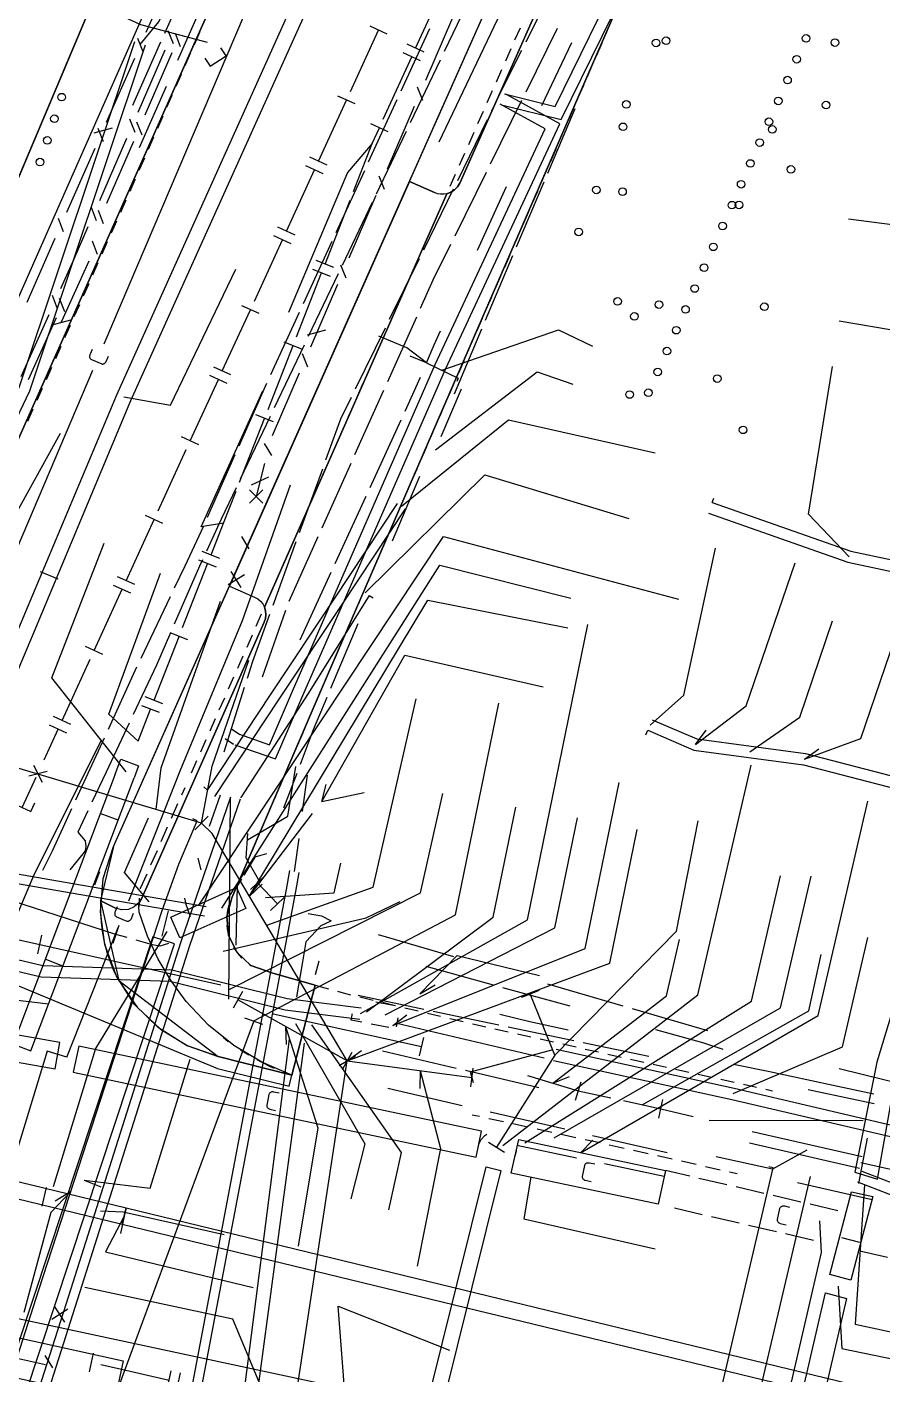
# Model space of a CAD drawing. Header units: metres. Extents: x 3206 to 3701, y 9896 to 11410.
# Drawn here: x 3393.6 to 3438.6, y 10842.6 to 10913.5 of the extents above; entities that cross this region are included whole.
import ezdxf

# ---------------------------------------------------------------- set-up
doc = ezdxf.new("R2010")
doc.units = ezdxf.units.M
for name, color, linetype in [('BOUNDARY', 7, 'Continuous'), ('CURB', 7, 'Continuous'), ('ELECTR_CABLE', 7, 'Continuous'), ('ELECTR_CABLE_COMM', 7, 'Continuous'), ('GAS', 7, 'Continuous'), ('GROUND', 7, 'Continuous'), ('ROAD', 7, 'Continuous'), ('SEWER', 7, 'Continuous'), ('SIDEWALK_PATH', 7, 'Continuous'), ('WATER_PIPELINE', 7, 'Continuous')]:
    doc.layers.add(name, color=color, linetype=linetype)

# ---------------------------------------------------------------- blocks, each defined once
blk = doc.blocks.new('МОЖЖЕВЕЛЬНИК_СКАЛЬНЫЙ')
blk.add_circle((0, 0), 0.2)
blk = doc.blocks.new('КЛЕН_САХАРИСТЫЙ')
blk.add_circle((0, 0), 0.2)
blk = doc.blocks.new('БЕРЕЗА_ПОЛЕЗНАЯ')
blk.add_circle((0, 0), 0.2)
blk = doc.blocks.new('ЧЕРЕМУХА_ШУБЕРТ')
blk.add_circle((0, 0), 0.2)

msp = doc.modelspace()

# ---------------------------------------------------------------- linework, layer by layer
at = {"layer": 'BOUNDARY'}
msp.add_lwpolyline([(3253.023, 9915.673), (3233.596, 10020.109), (3233.041, 10027.227), (3225.675, 10139.955), (3262.083, 10325.257), (3335.841, 10689.444), (3351.098, 10763.684), (3367.768, 10831.231), (3377.814, 10869.112), (3520.394, 11207.447), (3551.174, 11273.829), (3554.005, 11279.367), (3611.719, 11390.174), (3639.436, 11373.131), (3680.635, 11298.581), (3281.247, 9920.202)], close=True, dxfattribs=at)
at = {"layer": 'CURB'}
for points in [[(3398.189, 10870.398), (3432.848, 10948.338)], [(3416.394, 10905.306), (3430.913, 10937.956)], [(3424.346, 10913.781), (3424.061, 10913.125)], [(3402.443, 10912.6), (3402.726, 10913.245)], [(3419.564, 10913.457), (3419.281, 10912.815)], [(3419.078, 10912.358), (3418.795, 10911.716)], [(3423.862, 10912.666), (3423.578, 10912.011)], [(3401.96, 10911.497), (3402.242, 10912.142)], [(3423.378, 10911.552), (3423.094, 10910.897)], [(3401.477, 10910.394), (3401.759, 10911.039)], [(3418.593, 10911.258), (3418.309, 10910.616)], [(3418.107, 10910.159), (3417.823, 10909.517)], [(3422.895, 10910.438), (3422.61, 10909.782)], [(3400.994, 10909.291), (3401.276, 10909.936)], [(3400.511, 10908.188), (3400.793, 10908.833)], [(3417.621, 10909.06), (3417.337, 10908.418)], [(3422.411, 10909.324), (3422.126, 10908.668)], [(3421.927, 10908.21), (3421.643, 10907.554)], [(3400.027, 10907.085), (3400.31, 10907.73)], [(3417.135, 10907.961), (3416.851, 10907.319)], [(3399.544, 10905.982), (3399.827, 10906.627)], [(3416.649, 10906.861), (3416.365, 10906.219)], [(3421.444, 10907.095), (3421.159, 10906.44)], [(3420.96, 10905.981), (3420.675, 10905.326)], [(3399.058, 10904.881), (3399.329, 10905.491), (3399.344, 10905.524)], [(3413.749, 10905.388), (3415.074, 10904.799)], [(3416.163, 10905.762), (3415.88, 10905.12)], [(3398.569, 10903.78), (3398.855, 10904.424)], [(3415.677, 10904.663), (3415.394, 10904.021)], [(3420.476, 10904.867), (3420.192, 10904.212)], [(3419.992, 10903.753), (3419.708, 10903.097)], [(3398.081, 10902.68), (3398.366, 10903.323)], [(3415.192, 10903.564), (3414.908, 10902.922)], [(3414.706, 10902.464), (3414.422, 10901.822)], [(3419.509, 10902.639), (3419.224, 10901.983)], [(3397.592, 10901.579), (3397.878, 10902.223)], [(3397.103, 10900.479), (3397.389, 10901.122)], [(3414.078, 10901.044), (3413.936, 10900.722)], [(3419.025, 10901.524), (3418.74, 10900.869)], [(3413.734, 10900.264), (3413.45, 10899.619)], [(3418.541, 10900.41), (3418.257, 10899.755)], [(3396.615, 10899.378), (3396.9, 10900.022)], [(3396.126, 10898.278), (3396.412, 10898.921)], [(3413.248, 10899.161), (3412.964, 10898.516)], [(3418.058, 10899.296), (3417.773, 10898.641)], [(3412.763, 10898.059), (3412.478, 10897.414)], [(3417.574, 10898.182), (3417.289, 10897.526)], [(3395.637, 10897.177), (3395.923, 10897.821)], [(3395.149, 10896.077), (3395.435, 10896.72)], [(3412.277, 10896.956), (3411.993, 10896.311)], [(3417.09, 10897.068), (3416.805, 10896.412)], [(3416.606, 10895.954), (3416.322, 10895.298)], [(3394.66, 10894.976), (3394.946, 10895.62)], [(3411.791, 10895.854), (3411.507, 10895.209)], [(3394.171, 10893.876), (3394.457, 10894.519)], [(3411.305, 10894.751), (3411.021, 10894.106)], [(3416.123, 10894.839), (3415.838, 10894.184)], [(3393.683, 10892.775), (3393.969, 10893.419)], [(3410.819, 10893.648), (3410.535, 10893.003)], [(3415.497, 10893.397), (3415.343, 10893.044)], [(3410.334, 10892.546), (3410.049, 10891.901)], [(3415.145, 10892.585), (3414.838, 10891.879)], [(3409.848, 10891.443), (3409.564, 10890.798)], [(3414.639, 10891.42), (3414.333, 10890.713)], [(3409.362, 10890.341), (3409.078, 10889.695)], [(3414.134, 10890.254), (3413.828, 10889.548)], [(3408.876, 10889.238), (3408.592, 10888.593)], [(3413.629, 10889.089), (3413.323, 10888.382)], [(3408.39, 10888.135), (3408.106, 10887.49)], [(3413.124, 10887.924), (3412.818, 10887.217)], [(3407.905, 10887.033), (3407.621, 10886.388)], [(3412.619, 10886.758), (3412.312, 10886.052)], [(3407.419, 10885.93), (3407.135, 10885.285)], [(3412.114, 10885.593), (3411.807, 10884.886)], [(3406.933, 10884.828), (3406.649, 10884.183)], [(3411.608, 10884.427), (3411.302, 10883.721)], [(3406.447, 10883.725), (3406.163, 10883.08)], [(3411.103, 10883.262), (3410.797, 10882.555)], [(3405.961, 10882.623), (3405.677, 10881.978)], [(3410.598, 10882.097), (3410.292, 10881.39)], [(3405.475, 10881.52), (3405.191, 10880.875)], [(3404.989, 10880.417), (3404.705, 10879.772)], [(3410.093, 10880.931), (3409.787, 10880.225)], [(3404.503, 10879.315), (3404.219, 10878.67)], [(3409.435, 10879.413), (3409.293, 10879.083)], [(3404.017, 10878.212), (3403.733, 10877.567)], [(3409.096, 10878.624), (3408.814, 10877.965)], [(3408.617, 10877.506), (3408.334, 10876.847)], [(3403.531, 10877.11), (3403.247, 10876.465)], [(3408.137, 10876.388), (3407.855, 10875.729)], [(3403.045, 10876.007), (3402.761, 10875.362)], [(3402.559, 10874.905), (3402.275, 10874.26)], [(3407.658, 10875.27), (3407.375, 10874.611)], [(3407.178, 10874.152), (3406.896, 10873.493)], [(3401.931, 10873.48), (3401.761, 10873.095)], [(3401.559, 10872.637), (3401.219, 10871.866)], [(3406.699, 10873.034), (3406.416, 10872.375)], [(3406.219, 10871.916), (3405.937, 10871.257)], [(3401.018, 10871.409), (3400.678, 10870.638)], [(3405.74, 10870.798), (3405.457, 10870.139)], [(3398.189, 10870.398), (3397.509, 10867.555)], [(3400.476, 10870.18), (3400.136, 10869.41)], [(3405.26, 10869.68), (3404.978, 10869.021)], [(3399.935, 10868.952), (3399.596, 10868.185), (3399.596, 10868.181)], [(3404.781, 10868.562), (3404.498, 10867.903)], [(3399.535, 10867.685), (3399.519, 10867.265)], [(3397.488, 10867.557), (3398.301, 10867.163)], [(3397.509, 10867.555), (3398.461, 10863.343)], [(3404.303, 10867.443), (3404.243, 10867.268), (3404.184, 10867.026), (3404.145, 10866.771), (3404.144, 10866.747)], [(3404.141, 10866.247), (3404.142, 10866.232), (3404.18, 10865.96), (3404.247, 10865.687), (3404.296, 10865.55)], [(3404.505, 10865.097), (3404.616, 10864.916), (3404.789, 10864.69), (3404.939, 10864.53)], [(3405.322, 10864.21), (3405.413, 10864.145), (3405.921, 10863.963), (3405.982, 10863.94)], [(3398.461, 10863.343), (3403.7, 10859.352)], [(3406.453, 10863.772), (3406.573, 10863.73), (3407.141, 10863.572)], [(3407.622, 10863.437), (3408.313, 10863.245)], [(3408.794, 10863.111), (3409.485, 10862.919)], [(3409.966, 10862.784), (3410.392, 10862.666), (3410.659, 10862.602)], [(3411.145, 10862.485), (3411.842, 10862.318)], [(3412.328, 10862.202), (3413.025, 10862.035)], [(3413.511, 10861.918), (3414.208, 10861.751)], [(3414.694, 10861.635), (3415.391, 10861.468)], [(3415.877, 10861.352), (3416.052, 10861.31), (3416.574, 10861.185)], [(3417.06, 10861.068), (3417.062, 10861.068), (3417.304, 10861.014), (3417.76, 10860.912)], [(3418.248, 10860.803), (3418.947, 10860.648)], [(3419.435, 10860.539), (3420.134, 10860.383)], [(3403.947, 10860.361), (3404.226, 10860.149)], [(3420.622, 10860.274), (3421.322, 10860.119)], [(3421.81, 10860.01), (3422.509, 10859.854)], [(3404.871, 10859.697), (3405.297, 10859.433)], [(3405.732, 10859.186), (3405.921, 10859.081), (3406.461, 10858.815), (3406.63, 10858.74)], [(3422.997, 10859.745), (3423.697, 10859.589)], [(3424.185, 10859.481), (3424.884, 10859.325)], [(3425.372, 10859.216), (3426.071, 10859.06)], [(3407.09, 10858.544), (3407.559, 10858.365)], [(3426.559, 10858.952), (3427.259, 10858.796)], [(3427.747, 10858.687), (3428.446, 10858.531)], [(3428.934, 10858.423), (3429.633, 10858.267)], [(3430.121, 10858.158), (3430.821, 10858.002)], [(3431.309, 10857.893), (3432.008, 10857.738)], [(3432.496, 10857.629), (3432.846, 10857.551)], [(3417.046, 10856.29), (3417.435, 10856.205)], [(3417.924, 10856.098), (3418.702, 10855.928)], [(3419.191, 10855.821), (3419.97, 10855.651)], [(3420.458, 10855.544), (3421.237, 10855.374)], [(3421.725, 10855.267), (3422.504, 10855.097)], [(3422.992, 10854.99), (3423.771, 10854.82)], [(3424.259, 10854.711), (3425.037, 10854.536)], [(3425.524, 10854.426), (3426.302, 10854.251)], [(3426.79, 10854.141), (3427.567, 10853.966)], [(3428.055, 10853.856), (3428.833, 10853.681)], [(3429.321, 10853.571), (3430.098, 10853.396)], [(3430.586, 10853.286), (3430.975, 10853.199)]]:
    msp.add_lwpolyline(points, dxfattribs=at)
at = {"layer": 'ELECTR_CABLE'}
for points in [[(3399.597, 10912.594), (3400.575, 10913.792), (3405.493, 10924.526), (3410.944, 10937.262), (3416.108, 10948.718), (3416.108, 10949.733)], [(3418.598, 10909.419), (3421.733, 10908.64), (3428.723, 10922.895), (3433.657, 10934.372), (3434.659, 10936.005), (3436.469, 10940.59), (3436.492, 10941.855), (3436.078, 10942.507), (3434.83, 10943.308), (3433.221, 10942.984)], [(3418.742, 10910.001), (3421.407, 10909.34), (3428.177, 10923.145), (3433.123, 10934.648), (3434.121, 10936.275), (3435.871, 10940.71), (3435.888, 10941.685), (3435.642, 10942.073), (3434.71, 10942.672), (3433.339, 10942.396)], [(3400.888, 10913.197), (3402.369, 10916.535)], [(3419.88, 10912.739), (3421.471, 10915.932)], [(3417.156, 10915.522), (3415.582, 10912.224)], [(3413.321, 10910.154), (3414.828, 10913.429)], [(3421.517, 10913.428), (3419.871, 10910.089)], [(3399.284, 10912.741), (3393.22, 10894.585), (3391.287, 10890.584), (3389.682, 10890.464)], [(3399.854, 10912.551), (3393.776, 10894.359), (3391.677, 10890.012), (3389.726, 10889.866)], [(3399.204, 10909.403), (3400.685, 10912.74)], [(3418.074, 10909.095), (3418.582, 10910.133), (3419.657, 10912.292)], [(3420.72, 10909.383), (3422.289, 10912.704)], [(3415.367, 10911.772), (3413.793, 10908.474)], [(3404.561, 10875.757), (3406.715, 10875.004), (3408.145, 10878.341), (3415.643, 10895.517), (3421.661, 10908.418), (3418.814, 10909.973)], [(3404.759, 10876.323), (3406.385, 10875.756), (3407.595, 10878.579), (3415.097, 10895.763), (3420.879, 10908.162), (3418.526, 10909.447)], [(3411.605, 10906.424), (3413.112, 10909.699)], [(3419.649, 10909.641), (3418.003, 10906.302)], [(3421.024, 10905.824), (3422.465, 10909.232)], [(3413.577, 10908.023), (3412.003, 10904.724)], [(3416.286, 10905.443), (3417.854, 10908.646)], [(3409.889, 10902.695), (3411.396, 10905.97)], [(3417.782, 10905.854), (3416.135, 10902.515)], [(3419.388, 10901.956), (3420.829, 10905.364)], [(3414.498, 10901.79), (3416.066, 10904.994)], [(3417.323, 10901.776), (3418.847, 10905.118)], [(3411.788, 10904.273), (3410.214, 10900.974)], [(3447.126, 10899.211), (3444.673, 10902.386), (3436.83, 10903.398)], [(3408.173, 10898.965), (3409.68, 10902.24)], [(3415.914, 10902.067), (3414.988, 10900.19), (3414.321, 10898.703)], [(3412.709, 10898.138), (3414.278, 10901.341)], [(3417.751, 10898.087), (3419.193, 10901.495)], [(3409.998, 10900.523), (3408.424, 10897.224)], [(3406.457, 10895.235), (3407.964, 10898.511)], [(3414.116, 10898.247), (3412.593, 10894.85)], [(3410.921, 10894.485), (3412.489, 10897.689)], [(3414.65, 10895.841), (3415.054, 10896.8), (3415.384, 10897.524)], [(3415.46, 10895.455), (3421.594, 10897.589), (3423.379, 10896.723)], [(3416.115, 10894.219), (3417.557, 10897.627)], [(3445.937, 10892.092), (3444.179, 10896.707), (3436.34, 10898.031)], [(3408.209, 10896.773), (3406.635, 10893.475)], [(3414.65, 10895.841), (3413.612, 10896.633), (3412.143, 10897.253)], [(3414.65, 10895.841), (3413.783, 10896.188)], [(3414.65, 10895.841), (3416.32, 10895.045), (3416.236, 10894.855)], [(3415.124, 10891.264), (3420.465, 10895.368), (3422.342, 10894.724)], [(3436.879, 10885.642), (3434.731, 10887.89), (3435.994, 10895.653)], [(3404.797, 10891.481), (3406.253, 10894.779)], [(3413.518, 10893.305), (3414.332, 10895.084)], [(3409.36, 10890.736), (3410.145, 10892.9), (3410.701, 10894.036)], [(3412.388, 10894.394), (3410.865, 10890.997)], [(3415.422, 10891.965), (3416.486, 10894.47)], [(3406.419, 10893.023), (3406.017, 10892.18), (3404.853, 10889.721)], [(3411.681, 10889.293), (3413.31, 10892.851)], [(3413.333, 10888.299), (3418.96, 10892.845), (3426.674, 10891.108)], [(3403.138, 10887.726), (3404.594, 10891.024)], [(3407.972, 10886.913), (3409.189, 10890.266)], [(3410.66, 10890.541), (3409.137, 10887.144)], [(3411.414, 10883.737), (3417.719, 10889.947), (3425.278, 10887.651)], [(3412.863, 10886.474), (3414.292, 10889.887)], [(3404.639, 10889.269), (3403.858, 10887.617)], [(3409.844, 10885.281), (3411.473, 10888.839)], [(3403.133, 10873.368), (3406.486, 10878.425), (3409.794, 10883.413), (3413.125, 10888.437)], [(3403.511, 10873.034), (3406.903, 10878.149), (3410.21, 10883.137), (3413.541, 10888.161)], [(3429.673, 10888.496), (3429.756, 10888.732)], [(3429.673, 10888.496), (3436.96, 10885.932), (3441.277, 10885.021), (3447.482, 10883.707), (3454.048, 10882.086), (3462.298, 10880.744), (3469.56, 10880.44), (3478.678, 10878.284), (3485.465, 10878.052), (3491.525, 10876.546), (3495.419, 10876.063)], [(3403.858, 10887.617), (3403.074, 10885.939)], [(3429.474, 10887.93), (3436.798, 10885.353), (3441.153, 10884.434), (3447.348, 10883.122), (3453.928, 10881.498), (3462.237, 10880.146), (3469.478, 10879.843), (3478.598, 10877.686), (3485.381, 10877.454), (3491.415, 10875.955), (3495.346, 10875.467)], [(3401.403, 10884.005), (3401.959, 10885.17), (3402.931, 10887.27)], [(3406.584, 10883.091), (3407.801, 10886.443)], [(3408.932, 10886.688), (3407.409, 10883.291)], [(3426.404, 10876.788), (3428.174, 10878.367), (3429.85, 10886.088)], [(3402.862, 10885.486), (3402.706, 10885.151), (3401.378, 10882.092)], [(3428.784, 10875.768), (3431.453, 10877.803), (3434.026, 10885.332)], [(3408.007, 10881.269), (3409.636, 10884.827)], [(3399.635, 10880.3), (3401.187, 10883.554)], [(3411.627, 10883.605), (3408.431, 10878.444), (3404.883, 10872.97), (3404.881, 10872.988)], [(3411.627, 10883.606), (3411.839, 10883.474)], [(3434.524, 10874.998), (3437.481, 10876.075), (3440.05, 10883.591)], [(3405.233, 10879.255), (3405.518, 10880.153), (3406.414, 10882.621)], [(3407.24, 10882.821), (3405.999, 10879.311)], [(3409.617, 10878.726), (3411.047, 10882.138)], [(3411.178, 10861.617), (3419.956, 10866.543), (3423.127, 10882.077)], [(3431.654, 10875.383), (3434.273, 10877.203), (3436.004, 10882.268)], [(3401.179, 10881.633), (3400.441, 10879.934)], [(3397.918, 10876.571), (3399.423, 10879.847)], [(3400.441, 10879.934), (3399.227, 10877.348)], [(3404.002, 10875.379), (3405.082, 10878.779)], [(3408.709, 10876.558), (3409.424, 10878.264)], [(3405.563, 10861.236), (3416.176, 10866.796), (3418.45, 10877.935)], [(3399.014, 10876.895), (3397.801, 10874.309)], [(3426.522, 10877.063), (3428.865, 10876.059), (3434.582, 10875.292), (3444.36, 10872.758), (3455.1, 10869.958), (3460.236, 10868.603), (3464.705, 10866.89), (3469.279, 10865.399), (3473.311, 10863.708), (3477.63, 10862.232), (3482.381, 10860.662), (3486.231, 10859.312), (3489.551, 10858.215), (3492.283, 10857.467)], [(3396.957, 10874.478), (3397.709, 10876.116)], [(3404.058, 10876.088), (3404.491, 10875.792)], [(3404.396, 10876.584), (3404.829, 10876.288)], [(3408.017, 10874.729), (3408.709, 10876.558)], [(3426.187, 10876.282), (3426.286, 10876.512)], [(3426.286, 10876.512), (3428.704, 10875.476), (3434.466, 10874.703), (3444.209, 10872.177), (3454.948, 10869.377), (3460.052, 10868.032), (3464.504, 10866.325), (3469.07, 10864.836), (3473.098, 10863.147), (3477.439, 10861.663), (3482.188, 10860.094), (3486.038, 10858.744), (3489.378, 10857.64), (3492.125, 10856.888)], [(3428.784, 10875.768), (3429.348, 10876.512)], [(3434.524, 10874.998), (3435.284, 10875.54)], [(3396.209, 10872.85), (3396.957, 10874.478)], [(3397.801, 10874.309), (3397.057, 10872.725)], [(3405.23, 10870.749), (3407.356, 10871.998), (3407.781, 10874.608)], [(3407.148, 10872.433), (3407.84, 10874.262)], [(3408.132, 10872.235), (3408.388, 10874.149)], [(3403.133, 10873.368), (3402.946, 10873.533)], [(3404.347, 10872.995), (3401.703, 10865.338), (3395.822, 10846.736), (3392.692, 10836.933), (3390.882, 10831.317), (3389.033, 10825.558), (3385.593, 10815.45), (3383.473, 10809.2), (3381.298, 10802.755), (3380.085, 10796.81), (3378.851, 10790.728)], [(3404.842, 10872.896), (3402.177, 10865.182), (3396.298, 10846.584), (3393.168, 10836.78), (3391.358, 10831.163), (3389.507, 10825.402), (3386.067, 10815.29), (3383.947, 10809.04), (3381.782, 10802.625), (3380.575, 10796.71), (3379.349, 10790.672)], [(3403.803, 10873.104), (3403.219, 10871.454)], [(3404.242, 10862.854), (3414.333, 10867.963), (3415.498, 10873.188)], [(3404.249, 10862.367), (3404.335, 10872.997)], [(3363.141, 10872.177), (3394.31, 10865.244)], [(3394.477, 10869.153), (3394.98, 10870.176), (3396, 10872.396)], [(3396.845, 10872.272), (3396.317, 10871.148)], [(3400.057, 10867.489), (3398.758, 10869.029), (3400.028, 10871.905)], [(3402.588, 10871.743), (3402.364, 10871.854)], [(3411.488, 10861.708), (3418.158, 10866.684), (3419.339, 10872.468)], [(3412.475, 10861.536), (3421.401, 10866.12), (3422.582, 10871.904)], [(3376.71, 10783.438), (3377.903, 10790.581), (3378.894, 10796.575), (3379.926, 10802.774), (3381.819, 10809.557), (3383.592, 10815.879), (3387.124, 10825.113), (3389.072, 10831.098), (3390.999, 10836.986), (3392.721, 10842.259), (3394.268, 10847.081), (3400.753, 10867.038), (3401.627, 10869.477), (3402.588, 10871.743)], [(3396.317, 10871.148), (3396.706, 10870.694), (3396.736, 10870.406), (3396.706, 10870.178), (3396.509, 10869.92), (3395.886, 10869.178)], [(3410.479, 10859.119), (3424.294, 10864.262), (3425.729, 10871.295)], [(3421.396, 10859.425), (3427.798, 10865.948), (3428.933, 10871.742)], [(3357.562, 10870.769), (3363.277, 10869.558), (3369.843, 10867.938), (3378.092, 10866.596), (3385.355, 10866.292), (3394.473, 10864.136), (3401.26, 10863.904), (3407.32, 10862.397), (3411.214, 10861.915)], [(3403.063, 10867.22), (3396.046, 10868.44), (3382.165, 10870.853)], [(3398.312, 10865.773), (3382.175, 10870.99)], [(3405.17, 10869.78), (3405.25, 10871.08)], [(3407.712, 10869.085), (3407.943, 10870.82)], [(3357.408, 10870.188), (3363.143, 10868.974), (3369.723, 10867.35), (3378.032, 10865.998), (3385.273, 10865.694), (3394.393, 10863.538), (3401.176, 10863.306), (3407.21, 10861.807), (3411.141, 10861.319)], [(3402.977, 10866.728), (3395.96, 10867.948), (3381.941, 10870.385)], [(3402.63, 10869.788), (3402.628, 10869.783), (3402.775, 10869.175)], [(3406.231, 10870.008), (3405.622, 10869.836), (3405.04, 10868.883)], [(3405.17, 10869.78), (3405.87, 10868.55)], [(3394.073, 10798.201), (3401.014, 10835.005), (3401.98, 10840.127), (3407.277, 10868.131), (3407.466, 10869.131)], [(3394.561, 10798.089), (3401.506, 10834.913), (3402.472, 10840.035), (3407.769, 10868.038), (3407.958, 10869.039)], [(3397.208, 10868.377), (3397.474, 10869.079)], [(3406.18, 10867.71), (3409.796, 10867.966), (3410.143, 10869.522)], [(3404.918, 10868.683), (3404.697, 10868.322), (3404.624, 10865.217)], [(3401.927, 10867.69), (3401.995, 10867.372), (3402.222, 10866.709)], [(3400.748, 10865.689), (3401.086, 10867.021)], [(3403.958, 10864.888), (3411.474, 10866.646), (3413.263, 10867.502)], [(3408.429, 10866.872), (3409.134, 10866.758), (3409.634, 10866.485)], [(3398.466, 10866.249), (3398.158, 10865.297)], [(3408.306, 10865.389), (3409.105, 10866.238), (3409.634, 10866.485)], [(3394.201, 10864.756), (3394.418, 10865.732)], [(3398.903, 10865.605), (3398.312, 10865.773)], [(3401.073, 10865.305), (3400.631, 10865.163), (3400.247, 10865.223), (3399.384, 10865.468)], [(3412.1, 10865.768), (3416.072, 10864.612)], [(3421.295, 10857.95), (3427.274, 10862.55), (3427.958, 10865.507)], [(3430.766, 10857.4), (3436.525, 10859.854), (3437.855, 10865.606)], [(3394.31, 10865.244), (3403.826, 10863.127)], [(3408.306, 10865.389), (3408.112, 10864.225)], [(3408.112, 10864.225), (3407.817, 10862.493)], [(3408.811, 10863.66), (3408.995, 10864.388)], [(3414.298, 10862.652), (3416.264, 10864.667), (3420.582, 10863.607)], [(3414.607, 10864.099), (3418.154, 10863.121)], [(3425.985, 10856.815), (3434.755, 10861.746), (3435.408, 10864.709)], [(3414.298, 10862.652), (3415.105, 10863.122)], [(3418.636, 10862.989), (3422.184, 10862.011)], [(3420.568, 10862.828), (3419.64, 10862.456)], [(3421.396, 10859.425), (3420.104, 10862.642)], [(3421.005, 10863.177), (3424.977, 10862.022)], [(3411.051, 10862.571), (3414.508, 10861.846)], [(3411.989, 10862.226), (3412.912, 10862.046)], [(3384.77, 10804.96), (3385.863, 10807.919), (3387.336, 10811.903), (3388.801, 10815.862), (3390.282, 10819.867), (3393.353, 10828.17), (3394.91, 10832.377), (3396.471, 10836.597), (3398.024, 10840.797), (3399.555, 10844.935), (3401.059, 10848.999), (3402.554, 10853.042), (3404.014, 10856.987), (3405.57, 10861.2)], [(3406.039, 10861.027), (3405.101, 10861.373)], [(3406.58, 10861.59), (3414.39, 10859.87)], [(3411.248, 10861.149), (3410.679, 10861.26), (3410.732, 10861.529), (3410.743, 10861.585), (3410.748, 10861.614)], [(3413.148, 10861.378), (3413.057, 10860.917)], [(3414.997, 10861.744), (3418.453, 10861.019)], [(3418.508, 10861.582), (3420.073, 10861.184), (3422.105, 10860.761)], [(3425.457, 10861.882), (3429.429, 10860.727)], [(3407.767, 10861.093), (3411.4, 10854.757), (3410.663, 10851.858)], [(3408.595, 10861.022), (3413.313, 10854.294), (3412.652, 10851.289)], [(3412.661, 10860.872), (3411.739, 10861.053)], [(3420.837, 10859.262), (3413.079, 10861.086)], [(3418.943, 10860.917), (3422.399, 10860.192)], [(3426.695, 10860.767), (3429.159, 10860.088), (3430.227, 10859.738)], [(3401.151, 10811.186), (3404.112, 10834.306), (3407.437, 10860.269)], [(3408.213, 10860.06), (3404.746, 10834.161), (3402.001, 10813.656)], [(3414.282, 10859.382), (3414.498, 10860.358)], [(3422.888, 10860.089), (3426.345, 10859.365)], [(3407.428, 10839.096), (3410.479, 10859.119)], [(3410.479, 10859.119), (3411.235, 10859.668)], [(3412.334, 10859.648), (3416.204, 10858.74)], [(3416.961, 10858.539), (3421.316, 10859.715)], [(3421.394, 10859.425), (3418.327, 10854.584)], [(3430.701, 10857.077), (3421.33, 10859.132)], [(3430.83, 10857.663), (3421.459, 10859.718)], [(3416.691, 10858.626), (3420.562, 10857.719)], [(3417.117, 10857.96), (3416.961, 10858.539)], [(3419.96, 10858.36), (3422.63, 10857.54)], [(3430.799, 10858.948), (3432.606, 10858.572)], [(3432.606, 10858.572), (3436.03, 10857.841), (3438.162, 10857.385)], [(3436.348, 10858.714), (3442.6, 10857.174)], [(3412.607, 10857.685), (3416.531, 10856.78)], [(3421.295, 10857.95), (3422.161, 10858.301)], [(3422.483, 10857.062), (3422.777, 10858.018)], [(3439.488, 10855.632), (3430.834, 10857.662)], [(3422.63, 10857.54), (3424.341, 10857.172)], [(3425, 10857.03), (3426.97, 10856.6)], [(3426.863, 10856.112), (3427.077, 10857.088)], [(3439.352, 10855.048), (3430.697, 10857.078)], [(3434.725, 10857.608), (3435.208, 10857.507), (3438.181, 10856.884)], [(3417.993, 10856.443), (3421.917, 10855.538)], [(3426.97, 10856.6), (3428.673, 10856.198)], [(3429.51, 10856), (3437.61, 10855.99)], [(3417.905, 10854.852), (3418.749, 10854.316)], [(3423.379, 10855.201), (3427.303, 10854.295)], [(3431.769, 10855.411), (3437.561, 10854.084)], [(3434.655, 10854.43), (3432.838, 10853.422), (3429.876, 10854.079)], [(3431.629, 10854.803), (3437.421, 10853.476)], [(3424.571, 10818.036), (3432.883, 10853.497)], [(3432.883, 10853.497), (3432.64, 10853.554)], [(3437.491, 10853.78), (3439.37, 10853.356)], [(3426.517, 10817.576), (3434.831, 10853.041)], [(3434.151, 10852.718), (3438.078, 10851.829)], [(3437.317, 10852.763), (3439.492, 10851.918)], [(3437.535, 10853.323), (3439.71, 10852.477)], [(3395.92, 10852.228), (3394.887, 10851.143), (3393.476, 10845.891)], [(3395.92, 10852.228), (3395.118, 10851.748)], [(3397.502, 10851.229), (3398.701, 10851.182), (3404.006, 10849.991)]]:
    msp.add_lwpolyline(points, dxfattribs=at)
at = {"layer": 'ELECTR_CABLE_COMM'}
for points in [[(3399.914, 10913.238), (3401.399, 10916.597)], [(3401.574, 10911.773), (3402.997, 10914.998)], [(3416.007, 10914.001), (3414.587, 10910.703)], [(3401.052, 10913.336), (3401.327, 10912.639)], [(3401.425, 10913.184), (3401.7, 10912.486)], [(3400.891, 10912.3), (3399.467, 10909.024)], [(3399.747, 10912.202), (3399.476, 10912.901)], [(3397.824, 10908.507), (3399.308, 10911.866)], [(3401.263, 10912.147), (3399.838, 10908.872)], [(3399.547, 10907.175), (3400.969, 10910.4)], [(3414.152, 10910.362), (3414.429, 10909.665)], [(3399.03, 10908.685), (3399.305, 10907.988)], [(3413.994, 10909.325), (3412.574, 10906.026)], [(3397.166, 10907.942), (3398.132, 10908.201)], [(3397.657, 10907.471), (3397.386, 10908.17)], [(3399.402, 10908.533), (3399.677, 10907.835)], [(3398.869, 10907.649), (3397.445, 10904.373)], [(3399.24, 10907.496), (3397.815, 10904.22)], [(3395.734, 10903.776), (3397.218, 10907.135)], [(3412.139, 10905.686), (3412.416, 10904.989)], [(3411.981, 10904.649), (3410.561, 10901.35)], [(3397.008, 10904.034), (3397.283, 10903.337)], [(3397.379, 10903.881), (3397.653, 10903.184)], [(3395.567, 10902.74), (3395.296, 10903.439)], [(3393.644, 10899.045), (3395.128, 10902.404)], [(3396.847, 10902.998), (3396.106, 10901.294), (3395.4, 10899.732)], [(3397.342, 10901.543), (3397.078, 10902.245)], [(3395.448, 10897.999), (3396.901, 10901.211)], [(3410.125, 10901.01), (3410.403, 10900.313)], [(3409.968, 10899.973), (3408.547, 10896.674)], [(3394.958, 10899.4), (3395.223, 10898.698)], [(3395.337, 10899.241), (3395.604, 10898.541)], [(3394.781, 10898.366), (3393.309, 10895.112)], [(3395.165, 10898.206), (3393.707, 10894.944)], [(3394.969, 10897.848), (3395.938, 10898.1)], [(3409.338, 10897.564), (3408.374, 10897.296)], [(3408.112, 10896.333), (3408.389, 10895.637)], [(3407.954, 10895.296), (3406.534, 10891.998)], [(3385.761, 10876.664), (3392.353, 10886.625), (3395.397, 10892.146)], [(3406.117, 10891.606), (3406.503, 10890.963)], [(3406.128, 10890.557), (3405.691, 10888.815)], [(3406.331, 10889.828), (3405.422, 10889.409)], [(3405.337, 10888.461), (3406.044, 10889.168)], [(3406.045, 10888.461), (3405.338, 10889.168)], [(3404.912, 10886.704), (3405.303, 10886.065)], [(3404.215, 10884.185), (3405.068, 10884.707)], [(3404.903, 10884.019), (3404.382, 10884.872)], [(3400.432, 10872.347), (3400.689, 10874.543), (3403.82, 10883.307)], [(3402.813, 10871.633), (3403.382, 10874.618), (3405.3, 10880.201)], [(3406.247, 10866.256), (3411.85, 10868.265), (3414.108, 10878.164)], [(3402.813, 10871.633), (3385.959, 10876.685)], [(3412.876, 10860.975), (3422.987, 10865.026), (3424.771, 10873.763)], [(3403.158, 10871.994), (3402.468, 10871.272)], [(3410.479, 10859.119), (3403.379, 10871.092), (3402.813, 10871.633)], [(3406.12, 10868.834), (3405.395, 10868.146)], [(3406.808, 10867.381), (3405.758, 10868.49)], [(3407.171, 10867.725), (3406.445, 10867.037)], [(3404.964, 10862.764), (3404.478, 10861.891)], [(3410.479, 10859.119), (3404.721, 10862.328)], [(3412.876, 10860.975), (3413.618, 10861.542)], [(3407.239, 10860.925), (3408.932, 10855.59), (3407.905, 10849.37)], [(3407.239, 10860.925), (3407.273, 10859.991)], [(3410.909, 10859.374), (3410.049, 10858.864)], [(3410.722, 10859.556), (3410.236, 10858.683)], [(3410.479, 10859.119), (3417.039, 10858.25)], [(3414.322, 10858.61), (3415.379, 10854.51), (3414.153, 10848.326)], [(3414.322, 10858.61), (3414.304, 10857.676)], [(3416.973, 10857.754), (3417.105, 10858.745)], [(3407.355, 10838.606), (3404.46, 10845.53), (3396.672, 10847.199)], [(3394.944, 10845.525), (3395.783, 10846.069)], [(3395.636, 10845.378), (3395.092, 10846.217)], [(3410.566, 10838.895), (3409.997, 10846.224), (3415.854, 10843.893)], [(3394.58, 10843.617), (3394.975, 10842.98)]]:
    msp.add_lwpolyline(points, dxfattribs=at)
at = {"layer": 'GAS'}
for points in [[(3414.077, 10912.399), (3415.571, 10915.684)], [(3410.653, 10910.128), (3412.131, 10913.351)], [(3412.585, 10913.143), (3411.676, 10913.559)], [(3414.532, 10912.193), (3413.622, 10912.606)], [(3412.377, 10908.66), (3413.87, 10911.944)], [(3414.325, 10911.737), (3413.415, 10912.151)], [(3408.968, 10906.45), (3410.445, 10909.673)], [(3410.9, 10909.465), (3409.991, 10909.882)], [(3410.81, 10904.864), (3411.796, 10907.382), (3412.17, 10908.205)], [(3412.625, 10907.998), (3411.715, 10908.412)], [(3411.796, 10907.382), (3410.495, 10905.861), (3407.387, 10898.49)], [(3409.422, 10906.242), (3408.513, 10906.659)], [(3407.282, 10902.773), (3408.759, 10905.996)], [(3409.214, 10905.788), (3408.305, 10906.204)], [(3409.312, 10901.04), (3410.628, 10904.399)], [(3405.596, 10899.095), (3407.074, 10902.318)], [(3407.528, 10902.11), (3406.619, 10902.527)], [(3407.737, 10902.565), (3406.827, 10902.981)], [(3409.778, 10900.857), (3408.847, 10901.222)], [(3407.814, 10897.215), (3409.13, 10900.574)], [(3409.595, 10900.392), (3408.664, 10900.756)], [(3405.842, 10898.433), (3404.933, 10898.849)], [(3403.91, 10895.418), (3405.388, 10898.641)], [(3406.317, 10893.39), (3407.632, 10896.749)], [(3408.098, 10896.567), (3407.167, 10896.931)], [(3404.365, 10895.21), (3403.456, 10895.626)], [(3402.225, 10891.74), (3403.702, 10894.963)], [(3404.157, 10894.755), (3403.248, 10895.172)], [(3403.973, 10887.404), (3402.792, 10887.218), (3406.041, 10894.381)], [(3406.6, 10892.742), (3405.669, 10893.106)], [(3404.819, 10889.565), (3406.134, 10892.924)], [(3402.679, 10891.532), (3401.77, 10891.949)], [(3400.539, 10888.063), (3402.016, 10891.286)], [(3403.321, 10885.74), (3403.973, 10887.404), (3404.637, 10889.099)], [(3398.853, 10884.385), (3400.331, 10887.608)], [(3400.785, 10887.4), (3399.876, 10887.817)], [(3398.852, 10874.322), (3394.939, 10879.277), (3397.698, 10886.361)], [(3403.604, 10885.092), (3402.673, 10885.457)], [(3403.786, 10885.558), (3402.855, 10885.922)], [(3399.482, 10875.946), (3397.949, 10877.357), (3400.661, 10884.785)], [(3399.308, 10884.177), (3398.399, 10884.594)], [(3401.822, 10881.915), (3403.138, 10885.274)], [(3397.168, 10880.708), (3398.645, 10883.931)], [(3399.099, 10883.722), (3398.19, 10884.139)], [(3400.323, 10878.091), (3401.639, 10881.45)], [(3402.105, 10881.268), (3401.174, 10881.632)], [(3397.622, 10880.499), (3396.713, 10880.916)], [(3395.482, 10877.03), (3396.959, 10880.253)], [(3400.788, 10877.909), (3399.857, 10878.273)], [(3399.482, 10875.946), (3400.14, 10877.625)], [(3400.606, 10877.443), (3399.675, 10877.808)], [(3395.728, 10876.367), (3394.819, 10876.784)], [(3395.936, 10876.822), (3395.027, 10877.239)], [(3394.535, 10874.964), (3395.273, 10876.576)], [(3393.987, 10874.671), (3394.439, 10873.779)], [(3398.281, 10874.213), (3398.575, 10874.991), (3399.51, 10874.637), (3399.274, 10874.013)], [(3398.281, 10874.213), (3392.905, 10860.009), (3393.841, 10859.655), (3399.274, 10874.013)], [(3393.383, 10872.453), (3394.113, 10874.044)], [(3393.739, 10874.125), (3394.708, 10874.371)], [(3393.139, 10873.116), (3392.929, 10872.662), (3393.837, 10872.243), (3394.047, 10872.697)], [(3398.427, 10871.785), (3397.492, 10872.138)], [(3394.767, 10862.102), (3391.373, 10862.511), (3381.394, 10864.795)], [(3395.526, 10864.112), (3394.591, 10864.466)], [(3398.7, 10843.338), (3398.25, 10841.281), (3372.324, 10847.006), (3372.774, 10849.063), (3398.7, 10843.338)], [(3391.122, 10843.914), (3394.615, 10843.155)], [(3396.922, 10842.762), (3397.143, 10843.738)], [(3397.52, 10843.14), (3398.603, 10842.896), (3401.116, 10842.329)], [(3401.006, 10841.841), (3401.226, 10842.817)], [(3401.493, 10841.731), (3401.713, 10842.707)]]:
    msp.add_lwpolyline(points, dxfattribs=at)
at = {"layer": 'GROUND'}
for points in [[(3367.89, 10831.693), (3377.814, 10869.112), (3520.394, 11207.447)], [(3430.913, 10937.956), (3416.394, 10905.306), (3416.276, 10905.108), (3416.119, 10904.943), (3415.928, 10904.818), (3415.711, 10904.74), (3406.125, 10882.995), (3406.186, 10882.799), (3406.204, 10882.596), (3406.182, 10882.394), (3406.118, 10882.199), (3399.657, 10867.653), (3399.539, 10867.454), (3399.518, 10867.243), (3399.533, 10867.457), (3399.279, 10867.222), (3398.97, 10867.09), (3398.634, 10867.068), (3398.301, 10867.163), (3397.549, 10867.527), (3397.653, 10868.712), (3398.189, 10870.398), (3404.284, 10884.104), (3405.607, 10883.521), (3405.773, 10883.428), (3405.917, 10883.307), (3406.035, 10883.162), (3406.125, 10882.995), (3407.014, 10885.011), (3415.711, 10904.74), (3415.55, 10904.715), (3415.388, 10904.717), (3415.228, 10904.745), (3415.074, 10904.799), (3413.749, 10905.388), (3429.081, 10939.865)], [(3399.717, 10914.069), (3381.18, 10872.152), (3380.911, 10871.402), (3380.505, 10870.724), (3379.977, 10870.138), (3379.339, 10869.659), (3377.814, 10869.097), (3381.875, 10867.768), (3381.875, 10867.768), (3403.655, 10858.718), (3407.417, 10857.788), (3407.559, 10858.365), (3408.794, 10863.111), (3406.573, 10863.73), (3405.413, 10864.145), (3404.669, 10864.845), (3404.237, 10865.736), (3404.143, 10866.722), (3404.414, 10867.706), (3409.435, 10879.413), (3415.497, 10893.397), (3423.378, 10911.552), (3430.403, 10927.735)]]:
    msp.add_lwpolyline(points, dxfattribs=at)
at = {"layer": 'ROAD'}
msp.add_lwpolyline([(3434.104, 10983.885), (3383.849, 10870.875), (3383.443, 10870.045), (3382.977, 10869.249), (3382.453, 10868.489), (3381.875, 10867.768), (3403.655, 10858.718), (3407.417, 10857.788), (3407.559, 10858.365), (3403.7, 10859.352), (3402.031, 10859.938), (3400.547, 10860.863), (3399.3, 10862.089), (3398.34, 10863.575), (3397.73, 10865.236), (3397.501, 10866.97), (3397.653, 10868.712), (3398.189, 10870.398), (3432.848, 10948.338)], dxfattribs=at)
at = {"layer": 'SEWER'}
for points in [[(3403.133, 10912.702), (3399.633, 10913.635), (3391.608, 10917.311)], [(3397.689, 10896.844), (3405.929, 10916.205)], [(3419.81, 10915.482), (3418.561, 10914.292), (3415.297, 10907.463)], [(3402.993, 10911.878), (3403.266, 10911.459), (3404.104, 10912.005), (3403.831, 10912.424)], [(3397.064, 10896.555), (3396.956, 10896.299), (3396.943, 10896.263), (3396.937, 10896.232), (3396.932, 10896.19), (3396.934, 10896.149), (3396.942, 10896.116), (3396.96, 10896.081), (3396.981, 10896.049), (3397.004, 10896.032), (3397.028, 10896.017), (3397.566, 10895.788), (3397.591, 10895.782), (3397.613, 10895.78), (3397.641, 10895.783), (3397.664, 10895.791), (3397.694, 10895.803), (3397.723, 10895.818), (3397.749, 10895.842), (3397.781, 10895.878), (3397.8, 10895.91), (3397.921, 10896.195)], [(3388.861, 10876.103), (3397.101, 10895.464)], [(3401.7, 10874.375), (3404.978, 10882.297), (3407.49, 10889.43)], [(3402.716, 10867.367), (3415.537, 10886.71), (3427.898, 10883.415)], [(3403.877, 10867.163), (3415.349, 10885.204), (3422.229, 10883.468)], [(3405.327, 10867.777), (3414.709, 10883.359), (3422.08, 10881.909)], [(3409.145, 10872.759), (3413.505, 10880.461), (3420.788, 10878.803)], [(3418.658, 10854.674), (3428.923, 10862.591), (3431.72, 10874.687)], [(3398.994, 10867.539), (3401.7, 10874.375)], [(3409.145, 10872.759), (3409.371, 10873.665)], [(3409.145, 10872.759), (3411.367, 10873.243)], [(3422.738, 10854.29), (3435.238, 10861.504), (3437.846, 10872.785)], [(3405.327, 10867.777), (3408.656, 10872.13)], [(3405.327, 10867.777), (3406.005, 10868.419)], [(3419.823, 10854.804), (3431.739, 10862.269), (3433.263, 10868.861)], [(3421.365, 10855.078), (3433.267, 10861.907), (3434.87, 10868.841)], [(3401.203, 10866.69), (3404.663, 10868.24), (3405.139, 10867.138), (3401.68, 10865.588), (3401.203, 10866.69)], [(3398.377, 10867.234), (3398.275, 10866.976), (3398.262, 10866.939), (3398.258, 10866.909), (3398.253, 10866.866), (3398.257, 10866.825), (3398.266, 10866.792), (3398.284, 10866.758), (3398.307, 10866.727), (3398.33, 10866.71), (3398.354, 10866.696), (3398.897, 10866.48), (3398.923, 10866.475), (3398.944, 10866.474), (3398.973, 10866.478), (3398.996, 10866.486), (3399.026, 10866.499), (3399.054, 10866.515), (3399.079, 10866.539), (3399.111, 10866.576), (3399.128, 10866.609), (3399.242, 10866.897)], [(3383.742, 10815.779), (3384.882, 10815.405), (3401.403, 10865.278), (3400.263, 10865.652), (3383.742, 10815.779)], [(3400.989, 10865.936), (3397.24, 10859.774), (3395.019, 10852.501)], [(3395.735, 10859.309), (3398.441, 10866.145)], [(3383.043, 10860.835), (3395.121, 10858.706), (3395.366, 10860.085), (3383.309, 10862.21), (3383.043, 10860.835)], [(3439.401, 10862.571), (3438.32, 10859.05), (3437.172, 10853.264), (3438.368, 10852.89), (3439.295, 10858.144), (3439.405, 10858.647), (3440.592, 10862.302)], [(3396.357, 10859.893), (3396.075, 10858.522), (3417.262, 10854.051), (3417.547, 10855.426), (3396.357, 10859.893)], [(3395.735, 10859.309), (3394.706, 10859.633), (3392.606, 10852.783)], [(3396.652, 10852.843), (3400.116, 10852.43), (3402.225, 10859.206)], [(3406.899, 10857.426), (3406.627, 10857.483), (3406.589, 10857.489), (3406.558, 10857.488), (3406.515, 10857.485), (3406.476, 10857.475), (3406.445, 10857.461), (3406.414, 10857.437), (3406.387, 10857.409), (3406.374, 10857.384), (3406.364, 10857.358), (3406.244, 10856.786), (3406.243, 10856.76), (3406.245, 10856.738), (3406.254, 10856.711), (3406.266, 10856.689), (3406.283, 10856.662), (3406.304, 10856.637), (3406.332, 10856.617), (3406.374, 10856.592), (3406.409, 10856.58), (3406.712, 10856.516)], [(3417.394, 10854.68), (3417.404, 10854.739), (3417.528, 10854.992), (3417.717, 10855.202), (3417.826, 10855.269)], [(3419.496, 10854.986), (3427.217, 10853.351), (3426.825, 10851.581), (3419.104, 10853.215), (3419.496, 10854.986)], [(3422.738, 10854.29), (3423.393, 10854.957)], [(3437.388, 10852.674), (3437.84, 10855.053)], [(3419.357, 10854.433), (3419.355, 10854.377), (3419.3, 10854.101), (3419.282, 10854.066)], [(3419.395, 10854.694), (3422.539, 10854.028)], [(3410.909, 10825.891), (3417.79, 10853.546), (3418.559, 10853.352), (3411.677, 10825.697), (3410.909, 10825.891)], [(3423.49, 10853.685), (3423.219, 10853.742), (3423.18, 10853.748), (3423.149, 10853.748), (3423.107, 10853.745), (3423.067, 10853.735), (3423.036, 10853.72), (3423.005, 10853.696), (3422.978, 10853.669), (3422.966, 10853.644), (3422.955, 10853.618), (3422.834, 10853.045), (3422.833, 10853.02), (3422.836, 10852.998), (3422.844, 10852.97), (3422.856, 10852.949), (3422.874, 10852.922), (3422.894, 10852.897), (3422.923, 10852.876), (3422.964, 10852.851), (3422.999, 10852.839), (3423.302, 10852.775)], [(3424.006, 10853.718), (3427.15, 10853.052)], [(3396.652, 10852.843), (3397.516, 10852.489)], [(3420.125, 10852.999), (3419.76, 10850.812), (3426.679, 10849.228)], [(3428.489, 10853.055), (3427.217, 10853.351), (3427.175, 10853.161)], [(3430.436, 10852.6), (3428.975, 10852.941)], [(3432.384, 10852.146), (3430.923, 10852.486)], [(3434.332, 10851.691), (3432.871, 10852.032)], [(3435.864, 10847.879), (3436.997, 10852.24), (3438.109, 10851.98), (3436.967, 10847.578), (3435.864, 10847.879)], [(3437.678, 10852.592), (3437.195, 10845.274), (3444.577, 10843.665)], [(3427.684, 10851.383), (3429.146, 10851.046)], [(3433.753, 10851.409), (3433.483, 10851.47), (3433.444, 10851.477), (3433.413, 10851.476), (3433.371, 10851.474), (3433.331, 10851.465), (3433.299, 10851.451), (3433.268, 10851.427), (3433.241, 10851.4), (3433.228, 10851.375), (3433.217, 10851.349), (3433.088, 10850.779), (3433.087, 10850.753), (3433.089, 10850.732), (3433.097, 10850.704), (3433.108, 10850.682), (3433.126, 10850.655), (3433.146, 10850.629), (3433.174, 10850.609), (3433.215, 10850.583), (3433.25, 10850.57), (3433.552, 10850.502)], [(3436.279, 10851.237), (3434.819, 10851.578)], [(3429.633, 10850.933), (3431.095, 10850.596)], [(3435.312, 10850.703), (3435.399, 10849.04), (3433.769, 10841.992)], [(3431.582, 10850.484), (3433.043, 10850.147)], [(3433.531, 10850.034), (3434.992, 10849.697)], [(3436.465, 10849.836), (3437.424, 10849.588)], [(3437.428, 10849.135), (3438.89, 10848.798)], [(3436.301, 10847.266), (3436.494, 10843.995), (3439.283, 10843.416)], [(3436.732, 10846.619), (3427.14, 10805.302), (3426.05, 10805.571), (3435.629, 10846.92), (3436.732, 10846.619)]]:
    msp.add_lwpolyline(points, dxfattribs=at)
at = {"layer": 'SIDEWALK_PATH'}
for points in [[(3496.113, 11131.462), (3437.761, 10999.887), (3399.717, 10914.069), (3381.18, 10872.152), (3380.911, 10871.402), (3380.505, 10870.724), (3379.977, 10870.138), (3379.339, 10869.659), (3377.814, 10869.097), (3381.875, 10867.768), (3382.453, 10868.489), (3382.977, 10869.249), (3383.443, 10870.045), (3383.849, 10870.875), (3436.823, 10989.997), (3513.548, 11162.514)], [(3430.403, 10927.735), (3423.378, 10911.552), (3415.497, 10893.397), (3409.435, 10879.413), (3404.414, 10867.706), (3404.143, 10866.722), (3404.237, 10865.736), (3404.669, 10864.845), (3405.413, 10864.145), (3406.573, 10863.73), (3408.794, 10863.111), (3407.559, 10858.365), (3405.985, 10859.05), (3404.524, 10859.935), (3403.192, 10861.007), (3402.01, 10862.251), (3401.213, 10863.325), (3400.532, 10864.473), (3399.975, 10865.685), (3399.545, 10866.952), (3399.518, 10867.243), (3399.539, 10867.454), (3399.657, 10867.653), (3406.118, 10882.199), (3406.182, 10882.394), (3406.204, 10882.596), (3406.186, 10882.799), (3406.125, 10882.995), (3415.711, 10904.74), (3415.928, 10904.818), (3416.119, 10904.943), (3416.276, 10905.108), (3416.394, 10905.306), (3430.913, 10937.956)]]:
    msp.add_lwpolyline(points, dxfattribs=at)
for points in [[(3415.711, 10904.74), (3415.55, 10904.715), (3415.388, 10904.717), (3415.228, 10904.745), (3415.074, 10904.799), (3413.749, 10905.388), (3404.284, 10884.104), (3405.607, 10883.521), (3405.773, 10883.428), (3405.917, 10883.307), (3406.035, 10883.162), (3406.125, 10882.995), (3407.014, 10885.011)], [(3399.545, 10866.952), (3399.518, 10867.243), (3399.533, 10867.457), (3399.279, 10867.222), (3398.97, 10867.09), (3398.634, 10867.068), (3398.301, 10867.163), (3397.509, 10867.547), (3397.5, 10866.978), (3397.533, 10866.411), (3397.605, 10865.847), (3397.717, 10865.29), (3397.857, 10864.786), (3398.028, 10864.293), (3398.229, 10863.811), (3398.461, 10863.343), (3399.426, 10861.939), (3400.651, 10860.783), (3402.091, 10859.909), (3403.7, 10859.352), (3407.559, 10858.365), (3405.985, 10859.05), (3404.524, 10859.935), (3403.192, 10861.007), (3402.01, 10862.251), (3401.213, 10863.325), (3400.532, 10864.473), (3399.975, 10865.685)]]:
    msp.add_lwpolyline(points, close=True, dxfattribs=at)
at = {"layer": 'WATER_PIPELINE'}
for points in [[(3390.619, 10875.75), (3398.355, 10894.167), (3409.019, 10917.881), (3415.43, 10932.128), (3429.497, 10963.181), (3437.479, 10981.443), (3438.218, 10981.136), (3416.228, 10931.951), (3409.748, 10917.553), (3399.089, 10893.848), (3393.904, 10881.474), (3391.425, 10875.588)], [(3398.735, 10894.051), (3401.185, 10893.61), (3404.625, 10900.777)], [(3394.338, 10884.861), (3395.258, 10884.475)], [(3393.032, 10866.597), (3394.036, 10868.962), (3397.57, 10876.037)], [(3390.619, 10852.453), (3390.83, 10853.328), (3398.852, 10851.392), (3398.64, 10850.518), (3390.619, 10852.453)], [(3394.65, 10852.455), (3394.416, 10851.485)], [(3398.64, 10850.518), (3398.852, 10851.392), (3445.793, 10839.98), (3445.581, 10839.106), (3398.64, 10850.518)], [(3398.746, 10850.955), (3397.766, 10849.079), (3405.532, 10847.191)], [(3398.746, 10850.955), (3398.551, 10850.042)], [(3384.474, 10847.423), (3412.41, 10841.445)]]:
    msp.add_lwpolyline(points, dxfattribs=at)

# ---------------------------------------------------------------- block references
at = {"layer": 'BUSH'}
for p in [(3427.245, 10912.789), (3434.606, 10912.913), (3426.719, 10912.676), (3434.118, 10911.817), (3433.631, 10910.72), (3395.463, 10909.823), (3425.155, 10909.439), (3433.143, 10909.624), (3435.661, 10909.408), (3395.083, 10908.685), (3432.656, 10908.527), (3424.982, 10908.262), (3394.703, 10907.547), (3432.168, 10907.431), (3394.322, 10906.408), (3431.68, 10906.334), (3423.583, 10904.945), (3431.193, 10905.238), (3430.705, 10904.141), (3431.083, 10904.155), (3430.218, 10903.045), (3422.649, 10902.735), (3429.73, 10901.948), (3429.242, 10900.852), (3428.755, 10899.756), (3424.694, 10899.078), (3426.868, 10898.911), (3428.267, 10898.659), (3425.58, 10898.285), (3427.78, 10897.563), (3427.292, 10896.466), (3426.804, 10895.37), (3425.326, 10894.179), (3426.317, 10894.273), (3431.293, 10892.319)]:
    msp.add_blockref('МОЖЖЕВЕЛЬНИК_СКАЛЬНЫЙ', p, dxfattribs=at)
at = {"layer": 'TREE'}
for name, p in [('КЛЕН_САХАРИСТЫЙ', (3436.124, 10912.692)), ('ЧЕРЕМУХА_ШУБЕРТ', (3432.826, 10908.127)), ('БЕРЕЗА_ПОЛЕЗНАЯ', (3433.809, 10906.019)), ('КЛЕН_САХАРИСТЫЙ', (3424.955, 10904.85)), ('ЧЕРЕМУХА_ШУБЕРТ', (3432.418, 10898.799)), ('БЕРЕЗА_ПОЛЕЗНАЯ', (3429.939, 10895.018))]:
    msp.add_blockref(name, p, dxfattribs=at)

doc.saveas('drawing.dxf')
